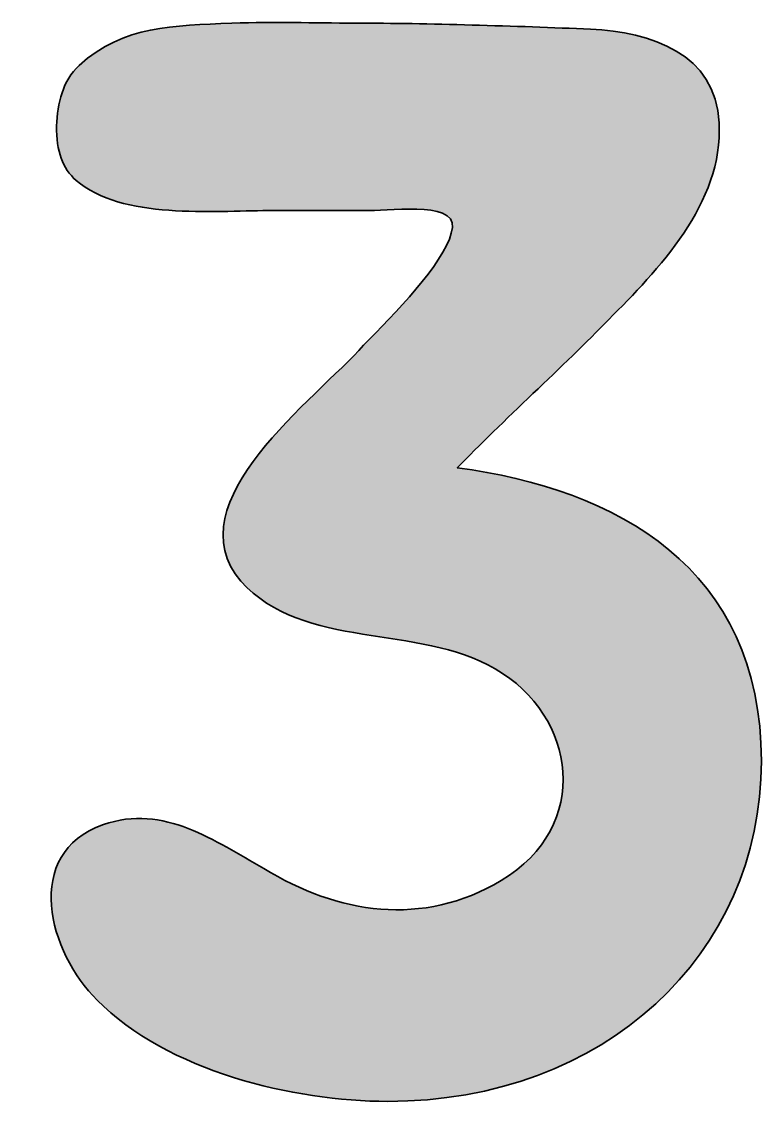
# Model space of a CAD drawing. Header units: millimetres. Extents: x 28 to 183, y 96 to 201.
# Drawn here: x 142.764 to 145.181, y 149.325 to 152.853 of the extents above; entities that cross this region are included whole.
import ezdxf

# ---------------------------------------------------------------- set-up
doc = ezdxf.new("R2010")
doc.units = ezdxf.units.MM
doc.header["$MEASUREMENT"] = 0
doc.layers.add('Layer 1', color=7, linetype='Continuous', lineweight=0)

# ---------------------------------------------------------------- blocks, each defined once
blk = doc.blocks.new('Block_0')
at = {"layer": 'Layer 1', "true_color": 0x010101, "transparency": 33554687}
h = blk.add_hatch(color=18, dxfattribs=at)
h.dxf.hatch_style = 2
edge = h.paths.add_edge_path()
edge.add_spline(control_points=[(142.878, 152.5119), (142.8829, 152.586), (142.8977, 152.66), (142.9521, 152.7095), (143.1006, 152.843), (143.2587, 152.838), (143.4513, 152.8478), (143.5994, 152.8528), (143.7083, 152.8478), (143.8564, 152.8478), (144.0886, 152.8478), (144.3804, 152.838), (144.6223, 152.8282), (144.82, 152.8182), (145.0326, 152.7491), (145.0426, 152.5217), (145.0574, 152.2599), (144.84, 152.0375), (144.6819, 151.8794), (144.5386, 151.7311), (144.3308, 151.5433), (144.1875, 151.395), (144.7063, 151.3259), (145.1807, 151.0689), (145.1807, 150.4364), (145.1807, 149.8039), (144.6671, 149.3245), (143.9601, 149.3245), (143.6539, 149.3245), (143.2387, 149.4234), (143.0114, 149.6556), (142.8532, 149.8089), (142.7643, 150.135), (143.0313, 150.2288), (143.2291, 150.2981), (143.3969, 150.1744), (143.555, 150.0855), (143.7972, 149.9374), (144.0738, 149.8928), (144.3308, 150.0461), (144.6274, 150.2238), (144.5778, 150.5847), (144.3112, 150.7379), (144.059, 150.8862), (143.6835, 150.7971), (143.4809, 151.0245), (143.2587, 151.2813), (143.7279, 151.6224), (143.8812, 151.7953), (143.9801, 151.8942), (144.1431, 152.0622), (144.1679, 152.161), (144.2075, 152.2697), (143.9801, 152.2351), (143.9009, 152.2351), (143.9009, 152.2351), (143.5698, 152.2351), (143.5698, 152.2351), (143.392, 152.2351), (143.0906, 152.2055), (142.9425, 152.334), (142.8977, 152.3734), (142.878, 152.4278), (142.878, 152.5119)], knot_values=[0, 0, 0, 0, 1, 1, 1, 2, 2, 2, 3, 3, 3, 4, 4, 4, 5, 5, 5, 6, 6, 6, 7, 7, 7, 8, 8, 8, 9, 9, 9, 10, 10, 10, 11, 11, 11, 12, 12, 12, 13, 13, 13, 14, 14, 14, 15, 15, 15, 16, 16, 16, 17, 17, 17, 18, 18, 18, 19, 19, 19, 20, 20, 20, 21, 21, 21, 21], degree=3, periodic=0)
at = {"layer": 'Layer 1', "color": 18, "lineweight": 35, "true_color": 0x010101}
blk.add_open_spline([(142.878, 152.5119), (142.8829, 152.586), (142.8977, 152.66), (142.9521, 152.7095), (143.1006, 152.843), (143.2587, 152.838), (143.4513, 152.8478), (143.5994, 152.8528), (143.7083, 152.8478), (143.8564, 152.8478), (144.0886, 152.8478), (144.3804, 152.838), (144.6223, 152.8282), (144.82, 152.8182), (145.0326, 152.7491), (145.0426, 152.5217), (145.0574, 152.2599), (144.84, 152.0375), (144.6819, 151.8794), (144.5386, 151.7311), (144.3308, 151.5433), (144.1875, 151.395), (144.7063, 151.3259), (145.1807, 151.0689), (145.1807, 150.4364), (145.1807, 149.8039), (144.6671, 149.3245), (143.9601, 149.3245), (143.6539, 149.3245), (143.2387, 149.4234), (143.0114, 149.6556), (142.8532, 149.8089), (142.7643, 150.135), (143.0313, 150.2288), (143.2291, 150.2981), (143.3969, 150.1744), (143.555, 150.0855), (143.7972, 149.9374), (144.0738, 149.8928), (144.3308, 150.0461), (144.6274, 150.2238), (144.5778, 150.5847), (144.3112, 150.7379), (144.059, 150.8862), (143.6835, 150.7971), (143.4809, 151.0245), (143.2587, 151.2813), (143.7279, 151.6224), (143.8812, 151.7953), (143.9801, 151.8942), (144.1431, 152.0622), (144.1679, 152.161), (144.2075, 152.2697), (143.9801, 152.2351), (143.9009, 152.2351), (143.9009, 152.2351), (143.5698, 152.2351), (143.5698, 152.2351), (143.392, 152.2351), (143.0906, 152.2055), (142.9425, 152.334), (142.8977, 152.3734), (142.878, 152.4278), (142.878, 152.5119)], degree=3, knots=[0, 0, 0, 0, 1, 1, 1, 2, 2, 2, 3, 3, 3, 4, 4, 4, 5, 5, 5, 6, 6, 6, 7, 7, 7, 8, 8, 8, 9, 9, 9, 10, 10, 10, 11, 11, 11, 12, 12, 12, 13, 13, 13, 14, 14, 14, 15, 15, 15, 16, 16, 16, 17, 17, 17, 18, 18, 18, 19, 19, 19, 20, 20, 20, 21, 21, 21, 21], dxfattribs=at)
at = {"layer": 'Layer 1'}
blk.add_open_spline([(142.878, 152.5119), (142.8829, 152.586), (142.8977, 152.66), (142.9521, 152.7095), (143.1006, 152.843), (143.2587, 152.838), (143.4513, 152.8478), (143.5994, 152.8528), (143.7083, 152.8478), (143.8564, 152.8478), (144.0886, 152.8478), (144.3804, 152.838), (144.6223, 152.8282), (144.82, 152.8182), (145.0326, 152.7491), (145.0426, 152.5217), (145.0574, 152.2599), (144.84, 152.0375), (144.6819, 151.8794), (144.5386, 151.7311), (144.3308, 151.5433), (144.1875, 151.395), (144.7063, 151.3259), (145.1807, 151.0689), (145.1807, 150.4364), (145.1807, 149.8039), (144.6671, 149.3245), (143.9601, 149.3245), (143.6539, 149.3245), (143.2387, 149.4234), (143.0114, 149.6556), (142.8532, 149.8089), (142.7643, 150.135), (143.0313, 150.2288), (143.2291, 150.2981), (143.3969, 150.1744), (143.555, 150.0855), (143.7972, 149.9374), (144.0738, 149.8928), (144.3308, 150.0461), (144.6274, 150.2238), (144.5778, 150.5847), (144.3112, 150.7379), (144.059, 150.8862), (143.6835, 150.7971), (143.4809, 151.0245), (143.2587, 151.2813), (143.7279, 151.6224), (143.8812, 151.7953), (143.9801, 151.8942), (144.1431, 152.0622), (144.1679, 152.161), (144.2075, 152.2697), (143.9801, 152.2351), (143.9009, 152.2351), (143.9009, 152.2351), (143.5698, 152.2351), (143.5698, 152.2351), (143.392, 152.2351), (143.0906, 152.2055), (142.9425, 152.334), (142.8977, 152.3734), (142.878, 152.4278), (142.878, 152.5119)], degree=3, knots=[0, 0, 0, 0, 1, 1, 1, 2, 2, 2, 3, 3, 3, 4, 4, 4, 5, 5, 5, 6, 6, 6, 7, 7, 7, 8, 8, 8, 9, 9, 9, 10, 10, 10, 11, 11, 11, 12, 12, 12, 13, 13, 13, 14, 14, 14, 15, 15, 15, 16, 16, 16, 17, 17, 17, 18, 18, 18, 19, 19, 19, 20, 20, 20, 21, 21, 21, 21], dxfattribs=at)

msp = doc.modelspace()

# ---------------------------------------------------------------- block references
at = {"layer": 'Layer 1'}
msp.add_blockref('Block_0', (0, 0), dxfattribs=at)

doc.saveas('drawing.dxf')
